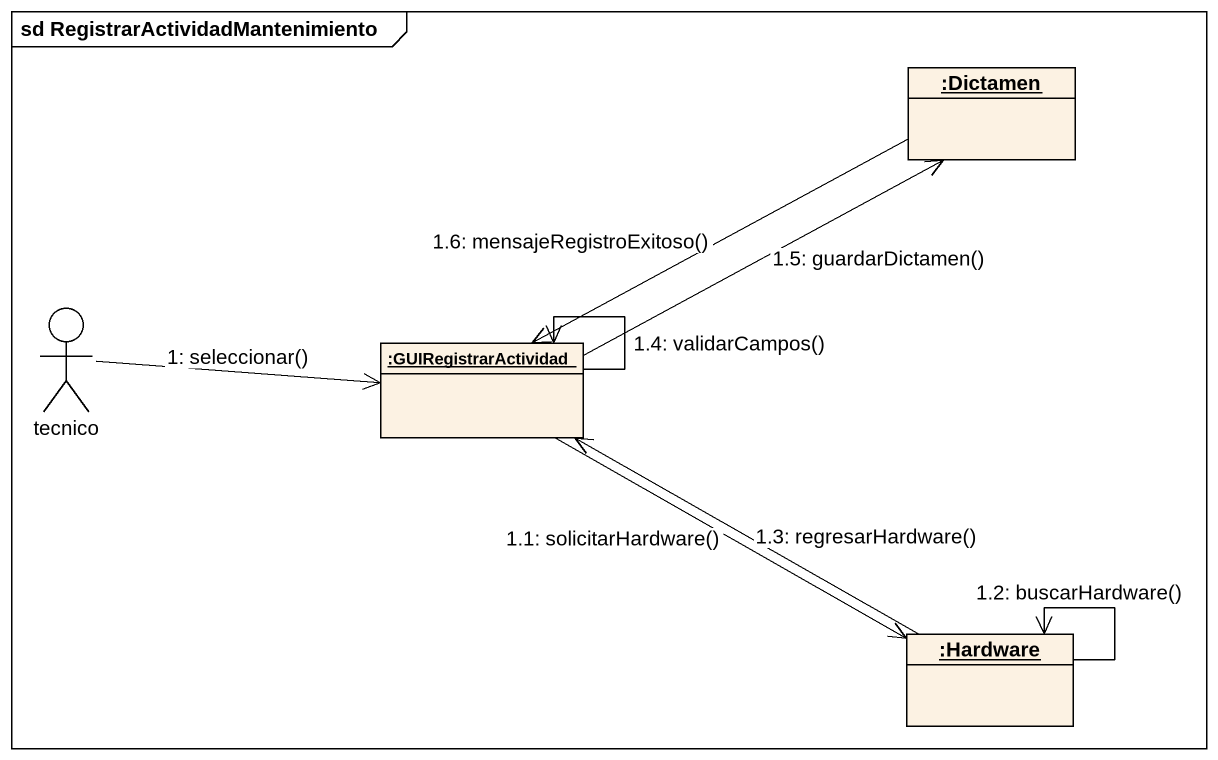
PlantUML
@startuml
mainframe sd RegistrarActividadMantenimiento
allowmixing
hide circle
hide empty members
object ":Dictamen" as Dictamen
actor tecnico
object ":GUIRegistrarActividad" as GUIRegistrarActividad
object ":Hardware" as Hardware
tecnico -right-> GUIRegistrarActividad : 1: seleccionar()
GUIRegistrarActividad -right-> Hardware : 1.1: solicitarHardware()
Hardware --> Hardware : 1.2: buscarHardware()
Hardware -left-> GUIRegistrarActividad : 1.3: regresarHardware()
GUIRegistrarActividad --> GUIRegistrarActividad : 1.4: validarCampos()
GUIRegistrarActividad -right-> Dictamen : 1.5: guardarDictamen()
Dictamen -left-> GUIRegistrarActividad : 1.6: mensajeRegistroExitoso()
@enduml
